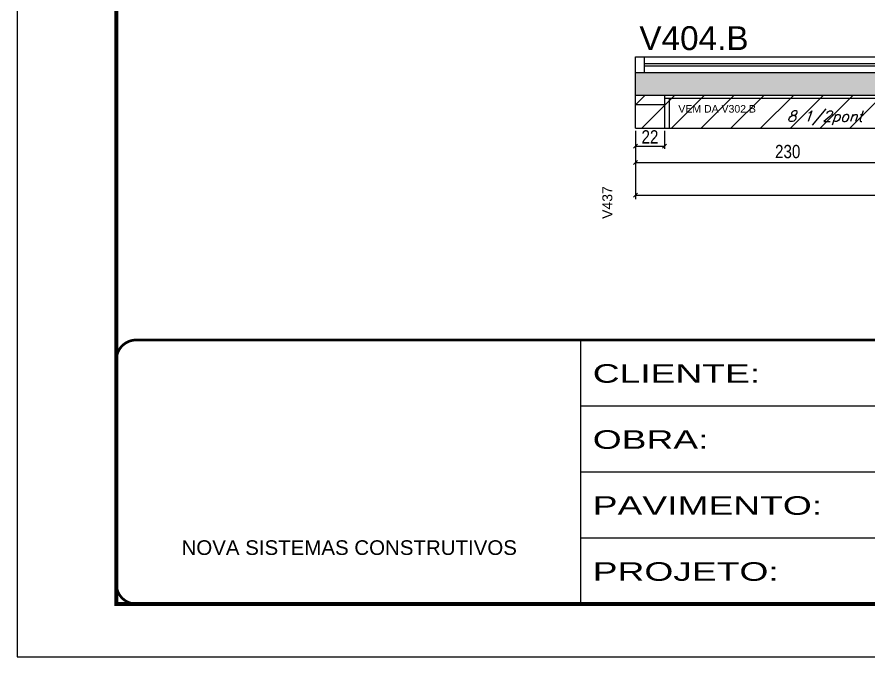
# Model space of a CAD drawing. Extents: x -3394 to 16474, y -5031 to 14397.
# Drawn here: x 9027 to 9670, y 12198 to 12681 of the extents above; entities that cross this region are included whole.
import ezdxf

# ---------------------------------------------------------------- set-up
doc = ezdxf.new("R2010")
doc.units = 0
doc.linetypes.add('CONTINUO', pattern=[0])
doc.linetypes.add('DASHED', pattern=[0.75, 0.5, -0.25])
doc.layers.get('0').update_dxf_attribs({"linetype": 'CONTINUOUS'})
doc.layers.get('Defpoints').update_dxf_attribs({"linetype": 'CONTINUOUS'})
for name, color, linetype in [('COTA', 241, 'CONTINUOUS'), ('NOMENCLATURA', 7, 'CONTINUOUS'), ('Painéis', 200, 'CONTINUOUS'), ('SARR_2.2x7', 40, 'CONTINUOUS'), ('SARR_3.5x7', 81, 'CONTINUOUS'), ('SARR_EDITAR', 141, 'CONTINUOUS'), ('texto', 7, 'CONTINUOUS')]:
    doc.layers.add(name, color=color, linetype=linetype)
for name, color, linetype, lineweight in [('Folhas', 255, 'CONTINUOUS', 9), ('REAPROVEITAMENTO', 251, 'CONTINUOUS', 9), ('SARRAFO DE PRESSAO', 251, 'DASHED', 9)]:
    doc.layers.add(name, color=color, linetype=linetype, lineweight=lineweight)
doc.styles.add('ARIAL', font='arial.ttf')
doc.styles.add('COTA TECNICA', font='techl___.ttf', dxfattribs={"height": 10})
doc.styles.add('ROMANS', font='romans.shx')
doc.styles.add('Tecnologia', font='')
doc.styles.get('Tecnologia').set_extended_font_data('Forgotten Futurist')
doc.dimstyles.new('PAINEL', dxfattribs={"dimtxt": 10, "dimasz": 3, "dimexe": 3, "dimexo": 3, "dimgap": 3, "dimtad": 1, "dimdec": 1, "dimzin": 12, "dimdsep": 46, "dimtxsty": 'COTA TECNICA', "dimblk1": 'OBLIQUE', "dimblk2": 'OBLIQUE', "dimsah": 1, "dimcen": 0.9, "dimclrd": 4, "dimclre": 4, "dimclrt": 240, "dimadec": 1, "dimazin": 3, "dimtfac": 1, "dimtdec": 1, "dimtmove": 0, "dimatfit": 3, "dimfxl": 1, "dimtolj": 1, "dimtzin": 12, "dimarcsym": 0})

# ---------------------------------------------------------------- blocks, each defined once
blk = doc.blocks.new('9999999999')
at = {"color": 30, "linetype": 'CONTINUO'}
for p, q in [((98564.56, 34230.21), (98564.56, 34429.45)), ((98564.56, 34379.64), (99583.98, 34379.64)), ((98564.56, 34329.83), (99487.98, 34329.83)), ((98564.56, 34280.02), (99487.98, 34280.02))]:
    blk.add_line(p, q, dxfattribs=at)
at = {"color": 30, "linetype": 'CONTINUO', "const_width": 2}
blk.add_lwpolyline([(99583.98, 34230.21), (99583.98, 34414.45, 0.414214), (99568.98, 34429.45), (98228.98, 34429.45, 0.414214), (98213.98, 34414.45), (98213.98, 34245.21, 0.414214), (98228.98, 34230.21), (99583.98, 34230.21)], format="xyb", dxfattribs=at)
at = {"layer": 'Folhas'}
blk.add_lwpolyline([(98138.98, 34190.21), (99623.98, 34190.21), (99623.98, 35240.21), (98138.98, 35240.21)], close=True, dxfattribs=at)
at = {"layer": 'Folhas', "color": 30, "const_width": 3}
blk.add_lwpolyline([(98213.98, 34230.21), (99583.98, 34230.21), (99583.98, 35200.21), (98213.98, 35200.21)], close=True, dxfattribs=at)
at = {"color": 7, "linetype": 'Continuous', "ltscale": 5, "style": 'ARIAL'}
blk.add_text('NOVA SISTEMAS CONSTRUTIVOS', height=11.0592, dxfattribs=at).set_placement((98263.19, 34267.21))
at = {"layer": 'Folhas', "color": 7, "style": 'Tecnologia', "width": 1.5}
for s, p in [('CLIENTE:', (98573.65, 34397.17)), ('OBRA:', (98573.65, 34347.31)), ('PAVIMENTO:', (98573.65, 34297.5)), ('PROJETO:', (98573.65, 34247.69))]:
    blk.add_text(s, height=14, dxfattribs=at).set_placement(p)
blk = doc.blocks.new('_Oblique')
at = {"color": 0, "linetype": 'ByBlock', "lineweight": -2}
blk.add_line((-0.5, -0.5), (0.5, 0.5), dxfattribs=at)
blk = doc.blocks.new('*D217')
at = {"layer": 'COTA', "color": 4, "linetype": 'ByBlock', "lineweight": -2, "transparency": 16777216}
for p, q in [((9494.09, 12594.04), (9494.09, 12568.17)), ((9724.09, 12594.04), (9724.09, 12568.17)), ((9494.09, 12571.17), (9724.09, 12571.17))]:
    blk.add_line(p, q, dxfattribs=at)
at = {"layer": 'Defpoints', "color": 0, "linetype": 'ByBlock', "transparency": 16777216}
for p in [(9494.09, 12597.04), (9724.09, 12597.04), (9724.09, 12571.17)]:
    blk.add_point(p, dxfattribs=at)
at = {"layer": 'COTA', "color": 4, "linetype": 'ByBlock', "lineweight": -2, "transparency": 16777216, "xscale": 3, "yscale": 3, "zscale": 3, "rotation": 180}
blk.add_blockref('_Oblique', (9494.09, 12571.17), dxfattribs=at)
at = {"layer": 'COTA', "color": 4, "linetype": 'ByBlock', "lineweight": -2, "transparency": 16777216, "xscale": 3, "yscale": 3, "zscale": 3}
blk.add_blockref('_Oblique', (9724.09, 12571.17), dxfattribs=at)
at = {"layer": 'COTA', "color": 240, "linetype": 'ByBlock', "transparency": 16777216, "insert": (9609.09, 12579.39), "char_height": 10, "attachment_point": 5, "style": 'COTA TECNICA'}
blk.add_mtext('\\A1;230', dxfattribs=at)
blk = doc.blocks.new('*D219')
at = {"layer": 'COTA', "color": 4, "linetype": 'ByBlock', "lineweight": -2, "transparency": 16777216}
for p, q in [((9494.09, 12594.04), (9494.09, 12543.63)), ((10127.09, 12594.04), (10127.09, 12543.63)), ((9494.09, 12546.63), (10127.09, 12546.63))]:
    blk.add_line(p, q, dxfattribs=at)
at = {"layer": 'Defpoints', "color": 0, "linetype": 'ByBlock', "transparency": 16777216}
for p in [(9494.09, 12597.04), (10127.09, 12597.04), (10127.09, 12546.63)]:
    blk.add_point(p, dxfattribs=at)
at = {"layer": 'COTA', "color": 4, "linetype": 'ByBlock', "lineweight": -2, "transparency": 16777216, "xscale": 3, "yscale": 3, "zscale": 3, "rotation": 180}
blk.add_blockref('_Oblique', (9494.09, 12546.63), dxfattribs=at)
at = {"layer": 'COTA', "color": 4, "linetype": 'ByBlock', "lineweight": -2, "transparency": 16777216, "xscale": 3, "yscale": 3, "zscale": 3}
blk.add_blockref('_Oblique', (10127.09, 12546.63), dxfattribs=at)
at = {"layer": 'COTA', "color": 240, "linetype": 'ByBlock', "transparency": 16777216, "insert": (9810.59, 12554.84), "char_height": 10, "attachment_point": 5, "style": 'COTA TECNICA'}
blk.add_mtext('\\A1;633', dxfattribs=at)
blk = doc.blocks.new('*D224')
at = {"layer": 'COTA', "color": 4, "linetype": 'Continuous', "lineweight": -2, "transparency": 16777216}
for p, q in [((9494.09, 12595.04), (9494.09, 12581.52)), ((9516.09, 12595.04), (9516.09, 12581.52)), ((9494.09, 12583.52), (9516.09, 12583.52))]:
    blk.add_line(p, q, dxfattribs=at)
at = {"layer": 'Defpoints', "color": 0, "linetype": 'Continuous', "transparency": 16777216}
for p in [(9494.09, 12597.04), (9516.09, 12597.04), (9516.09, 12583.52)]:
    blk.add_point(p, dxfattribs=at)
at = {"layer": 'COTA', "color": 4, "linetype": 'Continuous', "lineweight": -2, "transparency": 16777216, "xscale": 3, "yscale": 3, "zscale": 3, "rotation": 180}
blk.add_blockref('_Oblique', (9494.09, 12583.52), dxfattribs=at)
at = {"layer": 'COTA', "color": 4, "linetype": 'Continuous', "lineweight": -2, "transparency": 16777216, "xscale": 3, "yscale": 3, "zscale": 3}
blk.add_blockref('_Oblique', (9516.09, 12583.52), dxfattribs=at)
at = {"layer": 'COTA', "color": 240, "linetype": 'Continuous', "transparency": 16777216, "insert": (9505.09, 12590.52), "char_height": 10, "attachment_point": 5, "style": 'COTA TECNICA'}
blk.add_mtext('\\A1;22', dxfattribs=at)

msp = doc.modelspace()

# ---------------------------------------------------------------- hatches: boundary and pattern name
at = {"layer": 'COTA', "linetype": 'Continuous'}
h = msp.add_hatch(dxfattribs=at)
h.set_pattern_fill('AR-CONC', color=256, scale=0.05)
h.set_pattern_definition([(50, (1560.361, -496.303), (9.1092334, -0.7969543), [0.9525, -10.4775]), (355, (1560.361, -496.303), (-1.762171, 9.552842), [0.762, -8.382029]), (100.451445, (1561.12, -496.37), (7.3470624, 8.7558876), [0.8095004, -8.904512]), (46.1842, (1560.361, -493.763), (13.553952, -2.102116), [1.42875, -15.71625]), (96.63556, (1561.49, -493.938), (11.870207, 12.371306), [1.214251, -13.35678]), (351.18415, (1560.361, -493.763), (11.870207, 12.371306), [1.142998, -12.572987]), (21, (1561.631, -494.398), (7.5807196, -5.11326), [0.9525, -10.4775]), (326, (1561.631, -494.398), (3.0901014, 9.2093983), [0.762, -8.382]), (71.451445, (1562.263, -494.824), (10.670821, 4.0961384), [0.8095004, -8.904497]), (37.5, (1560.361, -496.3033), (0.15443016, 4.22775194), [0, -8.2804, 0, -8.509, 0, -8.41375]), (7.5, (1560.361, -496.3033), (3.3409831, 5.0090287), [0, -4.8514, 0, -8.0899, 0, -3.20675]), (327.5, (1557.5288, -496.3033), (6.77952976, -0.2864372), [0, -3.175, 0, -9.906, 0, -13.1445]), (317.5, (1556.259, -496.3033), (7.406459, 1.2713246), [0, -4.1275, 0, -6.5786, 0, -9.3345])])
h.paths.add_polyline_path([(10127.09, 12622.04), (10127.09, 12639.04), (9494.09, 12639.04), (9494.09, 12622.04)])
at = {"layer": 'REAPROVEITAMENTO', "linetype": 'Continuous'}
h = msp.add_hatch(dxfattribs=at)
h.set_pattern_fill('ANSI31', color=256, scale=5)
h.paths.add_polyline_path([(9724.09, 12597.04), (9724.09, 12622.04), (9494.09, 12622.04), (9494.09, 12597.04)])

# ---------------------------------------------------------------- linework, layer by layer
at = {"layer": 'COTA', "linetype": 'Continuous'}
msp.add_line((9494.09, 12622.04), (9494.09, 12639.04), dxfattribs=at)
at = {"layer": 'Painéis', "linetype": 'ByBlock'}
for p, q in [((9494.09, 12651.04), (10127.09, 12651.04)), ((9494.09, 12639.04), (9494.09, 12651.04)), ((9494.09, 12639.04), (10127.09, 12639.04)), ((9494.09, 12622.04), (10127.09, 12622.04)), ((9494.09, 12597.04), (9494.09, 12622.04)), ((9494.09, 12597.04), (10127.09, 12597.04))]:
    msp.add_line(p, q, dxfattribs=at)
at = {"layer": 'SARR_2.2x7', "linetype": 'Continuous'}
for p, q in [((9501.09, 12639.04), (9501.09, 12651.04)), ((9494.09, 12615.04), (9516.09, 12615.04)), ((9516.09, 12619.84), (9724.09, 12619.84))]:
    msp.add_line(p, q, dxfattribs=at)
at = {"layer": 'SARR_3.5x7'}
for p, q in [((9516.09, 12622.04), (9516.09, 12597.04)), ((9519.59, 12619.84), (9519.59, 12597.04)), ((9516.09, 12597.04), (9519.59, 12597.04))]:
    msp.add_line(p, q, dxfattribs=at)
at = {"layer": 'SARR_EDITAR', "linetype": 'Continuous'}
for p, q in [((9501.09, 12646.04), (9724.09, 12646.04)), ((9501.09, 12644.04), (9724.09, 12644.04))]:
    msp.add_line(p, q, dxfattribs=at)

# ---------------------------------------------------------------- block references
at = {"layer": 'SARRAFO DE PRESSAO', "color": 6, "linetype": 'ByBlock'}
msp.add_blockref('9999999999', (-89111.77, -21992.23), dxfattribs=at)

# ---------------------------------------------------------------- texts
at = {"layer": 'NOMENCLATURA', "linetype": 'Continuous', "style": 'ARIAL'}
for s, height, p in [('V404.B', 18, (9497.09, 12656.05)), ('VEM DA V302.B', 5.6753, (9526.53, 12608.86))]:
    msp.add_text(s, height=height, dxfattribs=at).set_placement(p)
msp.add_text('V437', height=7.567, rotation=90, dxfattribs=at).set_placement((9476.69, 12528.61))
at = {"layer": 'texto', "color": 2, "insert": (9637.14, 12604.78), "char_height": 8, "attachment_point": 5, "style": 'ROMANS'}
msp.add_mtext('{\\Q19;\\C256;8 1/2pont}', dxfattribs=at)

# ---------------------------------------------------------------- dimensions: what is measured, and where the dimension line sits
at = {"layer": 'COTA', "linetype": 'Continuous'}
dim = msp.add_linear_dim(base=(9516.09, 12583.52), p1=(9494.09, 12597.04), p2=(9516.09, 12597.04), dimstyle='PAINEL', override={"dimexe": 2, "dimexo": 2, "dimgap": 2, "dimadec": 8, "dimtix": 1, "dimatfit": 2, "dimldrblk": 'Oblique'}, dxfattribs=at)
dim.commit()
dim.dimension.update_dxf_attribs({"geometry": '*D224', "text_midpoint": (9505.09, 12590.52)})
at = {"layer": 'COTA', "linetype": 'ByBlock'}
for base, p2, picture, middle in [((9724.09, 12571.17), (9724.09, 12597.04), '*D217', (9609.09, 12579.39)), ((10127.09, 12546.63), (10127.09, 12597.04), '*D219', (9810.59, 12554.84))]:
    dim = msp.add_linear_dim(base=base, p1=(9494.09, 12597.04), p2=p2, dimstyle='PAINEL', dxfattribs=at)
    dim.commit()
    dim.dimension.update_dxf_attribs({"geometry": picture, "text_midpoint": middle})

doc.saveas('drawing.dxf')
